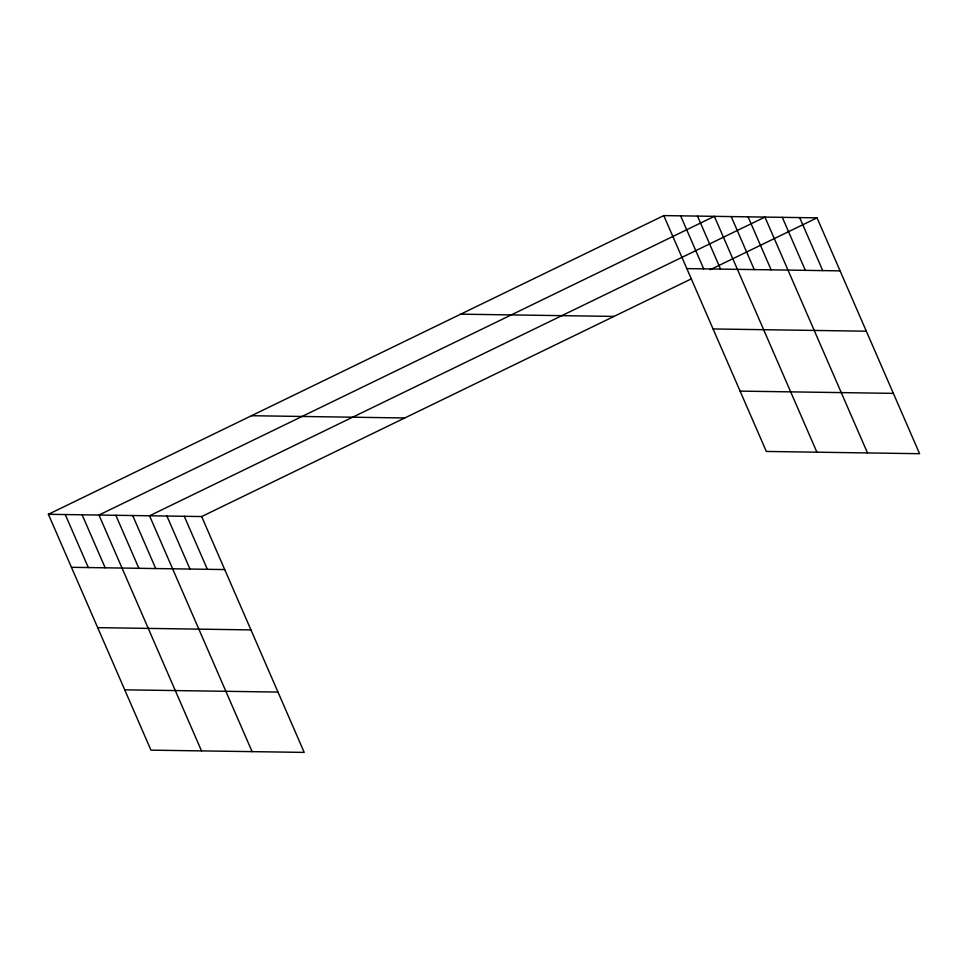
<?xml version="1.0" encoding="UTF-8"?>
<svg xmlns="http://www.w3.org/2000/svg" width="968" height="968" viewBox="0 0 968 968"><rect width="100%" height="100%" fill="white"/><g stroke="black" fill="none" stroke-linecap="round" stroke-linejoin="round"><path stroke-width="1.45" d="M48.4 514.298L201.659 516.549L304.218 752.402L150.96 750.152L48.4 514.298L663.782 215.598L817.04 217.848L919.6 453.702L766.341 451.451L663.782 215.598M201.659 516.549L691.455 278.808M710.161 269.721L817.04 217.848M686.832 268.608L840.091 270.858M460.707 314.164L613.966 316.415M713.077 328.951L866.336 331.201M740.109 391.12L893.367 393.371M251.474 415.72L404.733 417.97M71.45 567.308L224.709 569.559M97.683 627.651L250.942 629.902M124.715 689.821L277.973 692.072M799.677 217.594L822.727 270.604M782.301 217.34L805.352 270.35M867.497 452.939L764.938 217.074L149.556 515.775L252.103 751.64M748.082 216.832L771.133 269.842M731.215 216.59L754.266 269.6M816.919 452.201L714.36 216.336L98.978 515.036L201.525 750.902M697.505 216.094L720.555 269.104M680.649 215.84L703.7 268.85M184.283 516.283L207.346 569.305M166.919 516.029L189.97 569.051M132.689 515.533L155.739 568.543M115.833 515.279L138.884 568.301M82.123 514.794L105.173 567.805M65.255 514.54L88.306 567.55"/></g></svg>
